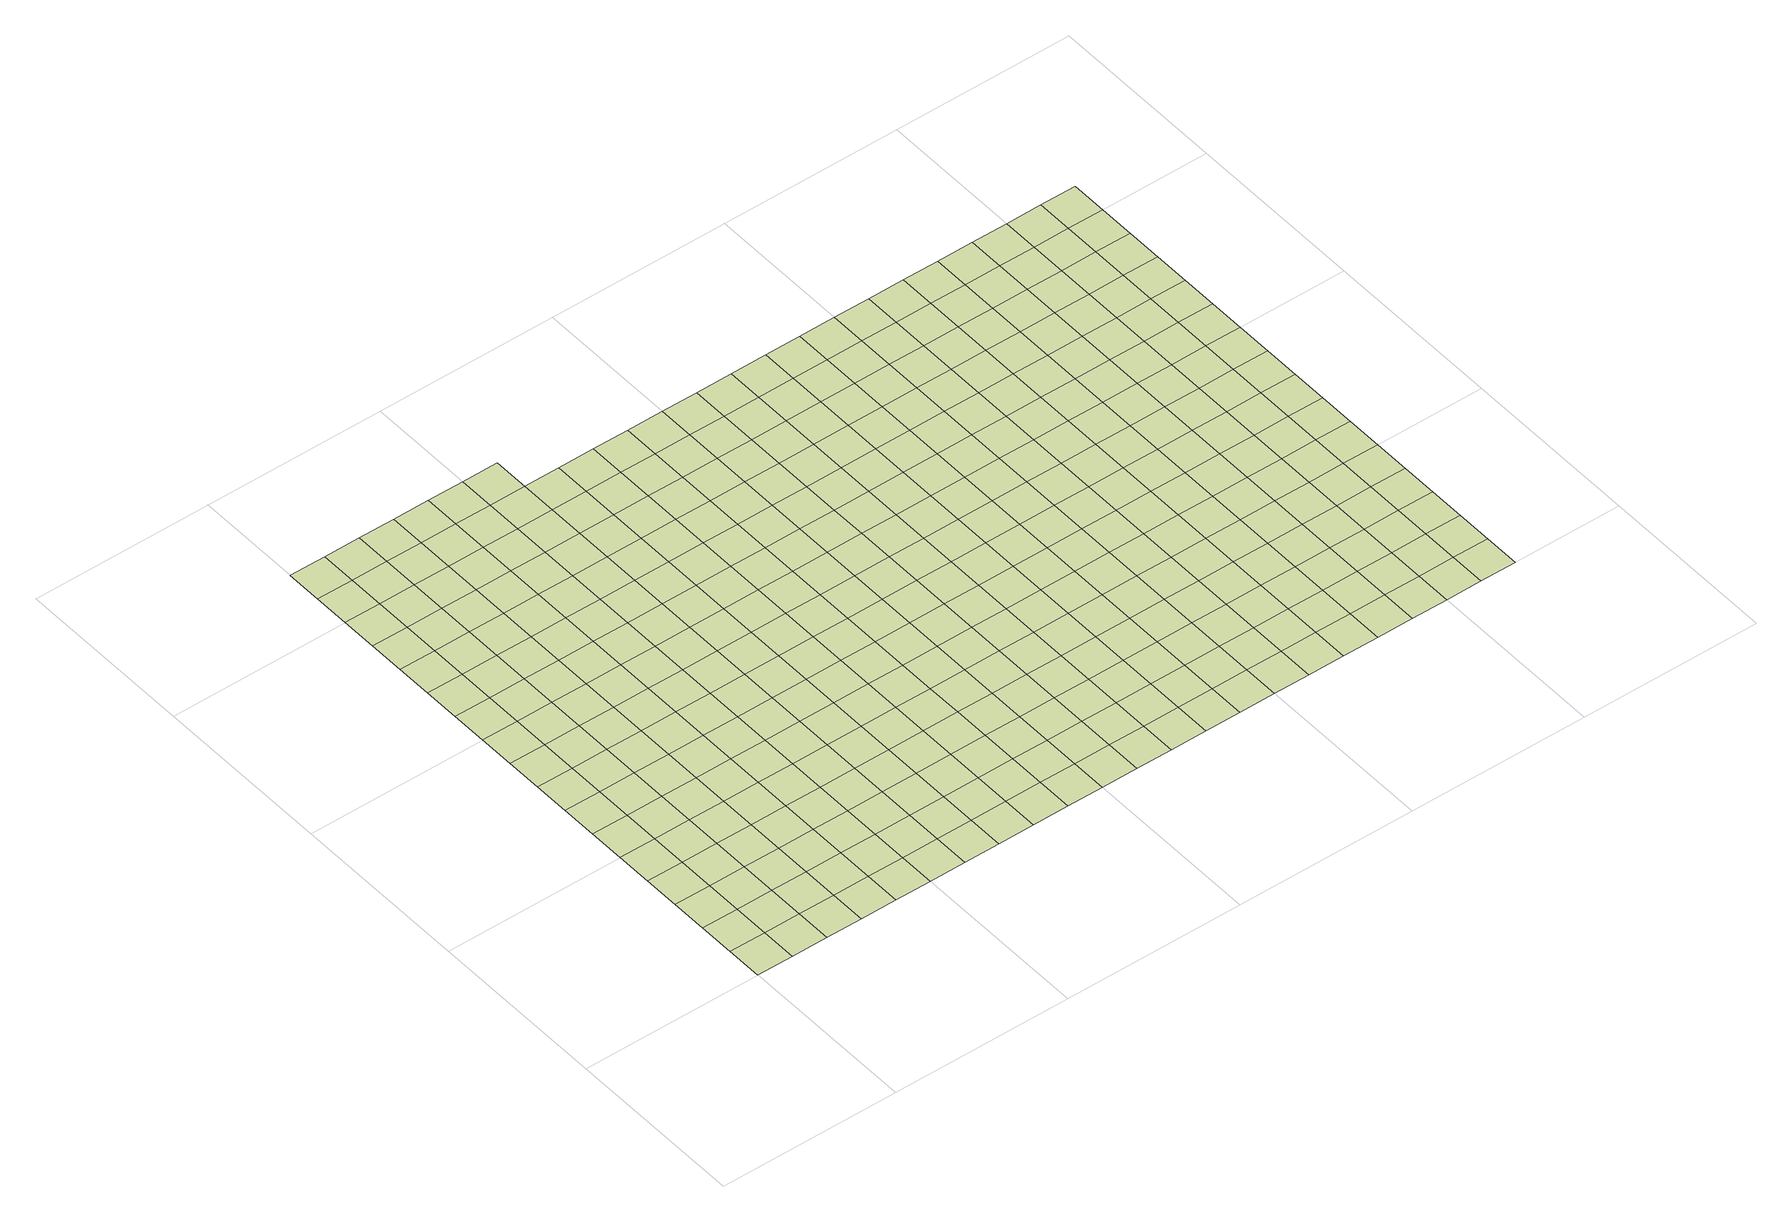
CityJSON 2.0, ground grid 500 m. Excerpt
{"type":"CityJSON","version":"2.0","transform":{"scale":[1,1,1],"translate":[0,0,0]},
"CityObjects":{
"landuse1":{"type":"LandUse","geometry":[{"type":"MultiSurface","lod":"2","boundaries":[[[0,1,2,3]]]}]},
"landuse2":{"type":"LandUse","geometry":[{"type":"MultiSurface","lod":"2","boundaries":[[[3,2,4,5]]]}]},
"landuse3":{"type":"LandUse","geometry":[{"type":"MultiSurface","lod":"2","boundaries":[[[5,4,6,7]]]}]},
"landuse4":{"type":"LandUse","geometry":[{"type":"MultiSurface","lod":"2","boundaries":[[[7,6,8,9]]]}]},
"landuse5":{"type":"LandUse","geometry":[{"type":"MultiSurface","lod":"2","boundaries":[[[1,10,11,2]]]}]},
"landuse6":{"type":"LandUse","geometry":[{"type":"MultiSurface","lod":"2","boundaries":[[[9,8,12,13]]]}]},
"landuse7":{"type":"LandUse","geometry":[{"type":"MultiSurface","lod":"2","boundaries":[[[2,11,14,4]]]}]},
"landuse8":{"type":"LandUse","geometry":[{"type":"MultiSurface","lod":"2","boundaries":[[[13,12,15,16]]]}]},
"landuse9":{"type":"LandUse","geometry":[{"type":"MultiSurface","lod":"2","boundaries":[[[4,14,17,6]]]}]},
"landuse10":{"type":"LandUse","geometry":[{"type":"MultiSurface","lod":"2","boundaries":[[[16,15,18,19]]]}]},
"landuse11":{"type":"LandUse","geometry":[{"type":"MultiSurface","lod":"2","boundaries":[[[6,17,20,8]]]}]},
"landuse12":{"type":"LandUse","geometry":[{"type":"MultiSurface","lod":"2","boundaries":[[[10,21,22,11]]]}]},
"landuse13":{"type":"LandUse","geometry":[{"type":"MultiSurface","lod":"2","boundaries":[[[19,18,23,24]]]}]},
"landuse14":{"type":"LandUse","geometry":[{"type":"MultiSurface","lod":"2","boundaries":[[[8,20,25,12]]]}]},
"landuse15":{"type":"LandUse","geometry":[{"type":"MultiSurface","lod":"2","boundaries":[[[11,22,26,14]]]}]},
"landuse16":{"type":"LandUse","geometry":[{"type":"MultiSurface","lod":"2","boundaries":[[[24,23,27,28]]]}]},
"landuse17":{"type":"LandUse","geometry":[{"type":"MultiSurface","lod":"2","boundaries":[[[12,25,29,15]]]}]},
"landuse18":{"type":"LandUse","geometry":[{"type":"MultiSurface","lod":"2","boundaries":[[[14,26,30,17]]]}]},
"landuse19":{"type":"LandUse","geometry":[{"type":"MultiSurface","lod":"2","boundaries":[[[28,27,31,32]]]}]},
"landuse20":{"type":"LandUse","geometry":[{"type":"MultiSurface","lod":"2","boundaries":[[[15,29,33,18]]]}]},
"landuse21":{"type":"LandUse","geometry":[{"type":"MultiSurface","lod":"2","boundaries":[[[17,30,34,20]]]}]},
"landuse22":{"type":"LandUse","geometry":[{"type":"MultiSurface","lod":"2","boundaries":[[[21,35,36,22]]]}]},
"landuse23":{"type":"LandUse","geometry":[{"type":"MultiSurface","lod":"2","boundaries":[[[32,31,37,38]]]}]},
"landuse24":{"type":"LandUse","geometry":[{"type":"MultiSurface","lod":"2","boundaries":[[[18,33,39,23]]]}]},
"landuse25":{"type":"LandUse","geometry":[{"type":"MultiSurface","lod":"2","boundaries":[[[20,34,40,25]]]}]},
"landuse26":{"type":"LandUse","geometry":[{"type":"MultiSurface","lod":"2","boundaries":[[[22,36,41,26]]]}]},
"landuse27":{"type":"LandUse","geometry":[{"type":"MultiSurface","lod":"2","boundaries":[[[38,37,42,43]]]}]},
"landuse28":{"type":"LandUse","geometry":[{"type":"MultiSurface","lod":"2","boundaries":[[[23,39,44,27]]]}]},
"landuse29":{"type":"LandUse","geometry":[{"type":"MultiSurface","lod":"2","boundaries":[[[25,40,45,29]]]}]},
"landuse30":{"type":"LandUse","geometry":[{"type":"MultiSurface","lod":"2","boundaries":[[[26,41,46,30]]]}]},
"landuse31":{"type":"LandUse","geometry":[{"type":"MultiSurface","lod":"2","boundaries":[[[43,42,47,48]]]}]},
"landuse32":{"type":"LandUse","geometry":[{"type":"MultiSurface","lod":"2","boundaries":[[[27,44,49,31]]]}]},
"landuse33":{"type":"LandUse","geometry":[{"type":"MultiSurface","lod":"2","boundaries":[[[29,45,50,33]]]}]},
"landuse34":{"type":"LandUse","geometry":[{"type":"MultiSurface","lod":"2","boundaries":[[[30,46,51,34]]]}]},
"landuse35":{"type":"LandUse","geometry":[{"type":"MultiSurface","lod":"2","boundaries":[[[48,47,52,53]]]}]},
"landuse36":{"type":"LandUse","geometry":[{"type":"MultiSurface","lod":"2","boundaries":[[[35,54,55,36]]]}]},
"landuse37":{"type":"LandUse","geometry":[{"type":"MultiSurface","lod":"2","boundaries":[[[31,49,56,37]]]}]},
"landuse38":{"type":"LandUse","geometry":[{"type":"MultiSurface","lod":"2","boundaries":[[[33,50,57,39]]]}]},
"landuse39":{"type":"LandUse","geometry":[{"type":"MultiSurface","lod":"2","boundaries":[[[34,51,58,40]]]}]},
"landuse40":{"type":"LandUse","geometry":[{"type":"MultiSurface","lod":"2","boundaries":[[[53,52,59,60]]]}]},
"landuse41":{"type":"LandUse","geometry":[{"type":"MultiSurface","lod":"2","boundaries":[[[36,55,61,41]]]}]},
"landuse42":{"type":"LandUse","geometry":[{"type":"MultiSurface","lod":"2","boundaries":[[[37,56,62,42]]]}]},
"landuse43":{"type":"LandUse","geometry":[{"type":"MultiSurface","lod":"2","boundaries":[[[39,57,63,44]]]}]},
"landuse44":{"type":"LandUse","geometry":[{"type":"MultiSurface","lod":"2","boundaries":[[[40,58,64,45]]]}]},
"landuse45":{"type":"LandUse","geometry":[{"type":"MultiSurface","lod":"2","boundaries":[[[60,59,65,66]]]}]},
"landuse46":{"type":"LandUse","geometry":[{"type":"MultiSurface","lod":"2","boundaries":[[[41,61,67,46]]]}]},
"landuse47":{"type":"LandUse","geometry":[{"type":"MultiSurface","lod":"2","boundaries":[[[42,62,68,47]]]}]},
"landuse48":{"type":"LandUse","geometry":[{"type":"MultiSurface","lod":"2","boundaries":[[[44,63,69,49]]]}]},
"landuse49":{"type":"LandUse","geometry":[{"type":"MultiSurface","lod":"2","boundaries":[[[45,64,70,50]]]}]},
"landuse50":{"type":"LandUse","geometry":[{"type":"MultiSurface","lod":"2","boundaries":[[[66,65,71,72]]]}]},
"landuse51":{"type":"LandUse","geometry":[{"type":"MultiSurface","lod":"2","boundaries":[[[46,67,73,51]]]}]},
"landuse52":{"type":"LandUse","geometry":[{"type":"MultiSurface","lod":"2","boundaries":[[[47,68,74,52]]]}]},
"landuse53":{"type":"LandUse","geometry":[{"type":"MultiSurface","lod":"2","boundaries":[[[54,75,76,55]]]}]},
"landuse54":{"type":"LandUse","geometry":[{"type":"MultiSurface","lod":"2","boundaries":[[[49,69,77,56]]]}]},
"landuse55":{"type":"LandUse","geometry":[{"type":"MultiSurface","lod":"2","boundaries":[[[50,70,78,57]]]}]},
"landuse56":{"type":"LandUse","geometry":[{"type":"MultiSurface","lod":"2","boundaries":[[[51,73,79,58]]]}]},
"landuse57":{"type":"LandUse","geometry":[{"type":"MultiSurface","lod":"2","boundaries":[[[52,74,80,59]]]}]},
"landuse58":{"type":"LandUse","geometry":[{"type":"MultiSurface","lod":"2","boundaries":[[[55,76,81,61]]]}]},
"landuse59":{"type":"LandUse","geometry":[{"type":"MultiSurface","lod":"2","boundaries":[[[56,77,82,62]]]}]},
"landuse60":{"type":"LandUse","geometry":[{"type":"MultiSurface","lod":"2","boundaries":[[[57,78,83,63]]]}]},
"landuse61":{"type":"LandUse","geometry":[{"type":"MultiSurface","lod":"2","boundaries":[[[58,79,84,64]]]}]},
"landuse62":{"type":"LandUse","geometry":[{"type":"MultiSurface","lod":"2","boundaries":[[[59,80,85,65]]]}]},
"landuse63":{"type":"LandUse","geometry":[{"type":"MultiSurface","lod":"2","boundaries":[[[61,81,86,67]]]}]},
"landuse64":{"type":"LandUse","geometry":[{"type":"MultiSurface","lod":"2","boundaries":[[[62,82,87,68]]]}]},
"landuse65":{"type":"LandUse","geometry":[{"type":"MultiSurface","lod":"2","boundaries":[[[63,83,88,69]]]}]},
"landuse66":{"type":"LandUse","geometry":[{"type":"MultiSurface","lod":"2","boundaries":[[[64,84,89,70]]]}]},
"landuse67":{"type":"LandUse","geometry":[{"type":"MultiSurface","lod":"2","boundaries":[[[65,85,90,71]]]}]},
"landuse68":{"type":"LandUse","geometry":[{"type":"MultiSurface","lod":"2","boundaries":[[[67,86,91,73]]]}]},
"landuse69":{"type":"LandUse","geometry":[{"type":"MultiSurface","lod":"2","boundaries":[[[68,87,92,74]]]}]},
"landuse70":{"type":"LandUse","geometry":[{"type":"MultiSurface","lod":"2","boundaries":[[[75,93,94,76]]]}]},
"landuse71":{"type":"LandUse","geometry":[{"type":"MultiSurface","lod":"2","boundaries":[[[69,88,95,77]]]}]},
"landuse72":{"type":"LandUse","geometry":[{"type":"MultiSurface","lod":"2","boundaries":[[[70,89,96,78]]]}]},
"landuse73":{"type":"LandUse","geometry":[{"type":"MultiSurface","lod":"2","boundaries":[[[73,91,97,79]]]}]},
"landuse74":{"type":"LandUse","geometry":[{"type":"MultiSurface","lod":"2","boundaries":[[[74,92,98,80]]]}]},
"landuse75":{"type":"LandUse","geometry":[{"type":"MultiSurface","lod":"2","boundaries":[[[76,94,99,81]]]}]},
"landuse76":{"type":"LandUse","geometry":[{"type":"MultiSurface","lod":"2","boundaries":[[[77,95,100,82]]]}]},
"landuse77":{"type":"LandUse","geometry":[{"type":"MultiSurface","lod":"2","boundaries":[[[78,96,101,83]]]}]},
"landuse78":{"type":"LandUse","geometry":[{"type":"MultiSurface","lod":"2","boundaries":[[[79,97,102,84]]]}]},
"landuse79":{"type":"LandUse","geometry":[{"type":"MultiSurface","lod":"2","boundaries":[[[80,98,103,85]]]}]},
"landuse80":{"type":"LandUse","geometry":[{"type":"MultiSurface","lod":"2","boundaries":[[[81,99,104,86]]]}]},
"landuse81":{"type":"LandUse","geometry":[{"type":"MultiSurface","lod":"2","boundaries":[[[82,100,105,87]]]}]},
"landuse82":{"type":"LandUse","geometry":[{"type":"MultiSurface","lod":"2","boundaries":[[[83,101,106,88]]]}]},
"landuse83":{"type":"LandUse","geometry":[{"type":"MultiSurface","lod":"2","boundaries":[[[84,102,107,89]]]}]},
"landuse84":{"type":"LandUse","geometry":[{"type":"MultiSurface","lod":"2","boundaries":[[[85,103,108,90]]]}]},
"landuse85":{"type":"LandUse","geometry":[{"type":"MultiSurface","lod":"2","boundaries":[[[86,104,109,91]]]}]},
"landuse86":{"type":"LandUse","geometry":[{"type":"MultiSurface","lod":"2","boundaries":[[[87,105,110,92]]]}]},
"landuse87":{"type":"LandUse","geometry":[{"type":"MultiSurface","lod":"2","boundaries":[[[93,111,112,94]]]}]},
"landuse88":{"type":"LandUse","geometry":[{"type":"MultiSurface","lod":"2","boundaries":[[[88,106,113,95]]]}]},
"landuse89":{"type":"LandUse","geometry":[{"type":"MultiSurface","lod":"2","boundaries":[[[89,107,114,96]]]}]},
"landuse90":{"type":"LandUse","geometry":[{"type":"MultiSurface","lod":"2","boundaries":[[[91,109,115,97]]]}]},
"landuse91":{"type":"LandUse","geometry":[{"type":"MultiSurface","lod":"2","boundaries":[[[92,110,116,98]]]}]},
"landuse92":{"type":"LandUse","geometry":[{"type":"MultiSurface","lod":"2","boundaries":[[[94,112,117,99]]]}]},
"landuse93":{"type":"LandUse","geometry":[{"type":"MultiSurface","lod":"2","boundaries":[[[95,113,118,100]]]}]},
"landuse94":{"type":"LandUse","geometry":[{"type":"MultiSurface","lod":"2","boundaries":[[[96,114,119,101]]]}]},
"landuse95":{"type":"LandUse","geometry":[{"type":"MultiSurface","lod":"2","boundaries":[[[97,115,120,102]]]}]},
"landuse96":{"type":"LandUse","geometry":[{"type":"MultiSurface","lod":"2","boundaries":[[[98,116,121,103]]]}]},
"landuse97":{"type":"LandUse","geometry":[{"type":"MultiSurface","lod":"2","boundaries":[[[99,117,122,104]]]}]},
"landuse98":{"type":"LandUse","geometry":[{"type":"MultiSurface","lod":"2","boundaries":[[[100,118,123,105]]]}]},
"landuse99":{"type":"LandUse","geometry":[{"type":"MultiSurface","lod":"2","boundaries":[[[101,119,124,106]]]}]},
"landuse100":{"type":"LandUse","geometry":[{"type":"MultiSurface","lod":"2","boundaries":[[[102,120,125,107]]]}]},
"landuse101":{"type":"LandUse","geometry":[{"type":"MultiSurface","lod":"2","boundaries":[[[103,121,126,108]]]}]},
"landuse102":{"type":"LandUse","geometry":[{"type":"MultiSurface","lod":"2","boundaries":[[[104,122,127,109]]]}]},
"landuse103":{"type":"LandUse","geometry":[{"type":"MultiSurface","lod":"2","boundaries":[[[105,123,128,110]]]}]},
"landuse104":{"type":"LandUse","geometry":[{"type":"MultiSurface","lod":"2","boundaries":[[[111,129,130,112]]]}]},
"landuse105":{"type":"LandUse","geometry":[{"type":"MultiSurface","lod":"2","boundaries":[[[106,124,131,113]]]}]},
"landuse106":{"type":"LandUse","geometry":[{"type":"MultiSurface","lod":"2","boundaries":[[[107,125,132,114]]]}]},
"landuse107":{"type":"LandUse","geometry":[{"type":"MultiSurface","lod":"2","boundaries":[[[109,127,133,115]]]}]},
"landuse108":{"type":"LandUse","geometry":[{"type":"MultiSurface","lod":"2","boundaries":[[[110,128,134,116]]]}]},
"landuse109":{"type":"LandUse","geometry":[{"type":"MultiSurface","lod":"2","boundaries":[[[112,130,135,117]]]}]},
"landuse110":{"type":"LandUse","geometry":[{"type":"MultiSurface","lod":"2","boundaries":[[[113,131,136,118]]]}]},
"landuse111":{"type":"LandUse","geometry":[{"type":"MultiSurface","lod":"2","boundaries":[[[114,132,137,119]]]}]},
"landuse112":{"type":"LandUse","geometry":[{"type":"MultiSurface","lod":"2","boundaries":[[[115,133,138,120]]]}]},
"landuse113":{"type":"LandUse","geometry":[{"type":"MultiSurface","lod":"2","boundaries":[[[116,134,139,121]]]}]},
"landuse114":{"type":"LandUse","geometry":[{"type":"MultiSurface","lod":"2","boundaries":[[[117,135,140,122]]]}]},
"landuse115":{"type":"LandUse","geometry":[{"type":"MultiSurface","lod":"2","boundaries":[[[118,136,141,123]]]}]},
"landuse116":{"type":"LandUse","geometry":[{"type":"MultiSurface","lod":"2","boundaries":[[[119,137,142,124]]]}]},
"landuse117":{"type":"LandUse","geometry":[{"type":"MultiSurface","lod":"2","boundaries":[[[120,138,143,125]]]}]},
"landuse118":{"type":"LandUse","geometry":[{"type":"MultiSurface","lod":"2","boundaries":[[[121,139,144,126]]]}]},
"landuse119":{"type":"LandUse","geometry":[{"type":"MultiSurface","lod":"2","boundaries":[[[122,140,145,127]]]}]},
"landuse120":{"type":"LandUse","geometry":[{"type":"MultiSurface","lod":"2","boundaries":[[[123,141,146,128]]]}]},
"landuse121":{"type":"LandUse","geometry":[{"type":"MultiSurface","lod":"2","boundaries":[[[129,147,148,130]]]}]},
"landuse122":{"type":"LandUse","geometry":[{"type":"MultiSurface","lod":"2","boundaries":[[[124,142,149,131]]]}]},
"landuse123":{"type":"LandUse","geometry":[{"type":"MultiSurface","lod":"2","boundaries":[[[125,143,150,132]]]}]},
"landuse124":{"type":"LandUse","geometry":[{"type":"MultiSurface","lod":"2","boundaries":[[[127,145,151,133]]]}]},
"landuse125":{"type":"LandUse","geometry":[{"type":"MultiSurface","lod":"2","boundaries":[[[128,146,152,134]]]}]},
"landuse126":{"type":"LandUse","geometry":[{"type":"MultiSurface","lod":"2","boundaries":[[[130,148,153,135]]]}]},
"landuse127":{"type":"LandUse","geometry":[{"type":"MultiSurface","lod":"2","boundaries":[[[131,149,154,136]]]}]},
"landuse128":{"type":"LandUse","geometry":[{"type":"MultiSurface","lod":"2","boundaries":[[[132,150,155,137]]]}]},
"landuse129":{"type":"LandUse","geometry":[{"type":"MultiSurface","lod":"2","boundaries":[[[133,151,156,138]]]}]},
"landuse130":{"type":"LandUse","geometry":[{"type":"MultiSurface","lod":"2","boundaries":[[[134,152,157,139]]]}]},
"landuse131":{"type":"LandUse","geometry":[{"type":"MultiSurface","lod":"2","boundaries":[[[135,153,158,140]]]}]},
"landuse132":{"type":"LandUse","geometry":[{"type":"MultiSurface","lod":"2","boundaries":[[[136,154,159,141]]]}]},
"landuse133":{"type":"LandUse","geometry":[{"type":"MultiSurface","lod":"2","boundaries":[[[137,155,160,142]]]}]},
"landuse134":{"type":"LandUse","geometry":[{"type":"MultiSurface","lod":"2","boundaries":[[[138,156,161,143]]]}]},
"landuse135":{"type":"LandUse","geometry":[{"type":"MultiSurface","lod":"2","boundaries":[[[139,157,162,144]]]}]},
"landuse136":{"type":"LandUse","geometry":[{"type":"MultiSurface","lod":"2","boundaries":[[[140,158,163,145]]]}]},
"landuse137":{"type":"LandUse","geometry":[{"type":"MultiSurface","lod":"2","boundaries":[[[141,159,164,146]]]}]},
"landuse138":{"type":"LandUse","geometry":[{"type":"MultiSurface","lod":"2","boundaries":[[[147,165,166,148]]]}]},
"landuse139":{"type":"LandUse","geometry":[{"type":"MultiSurface","lod":"2","boundaries":[[[142,160,167,149]]]}]},
"landuse140":{"type":"LandUse","geometry":[{"type":"MultiSurface","lod":"2","boundaries":[[[143,161,168,150]]]}]},
"landuse141":{"type":"LandUse","geometry":[{"type":"MultiSurface","lod":"2","boundaries":[[[145,163,169,151]]]}]},
"landuse142":{"type":"LandUse","geometry":[{"type":"MultiSurface","lod":"2","boundaries":[[[146,164,170,152]]]}]},
"landuse143":{"type":"LandUse","geometry":[{"type":"MultiSurface","lod":"2","boundaries":[[[148,166,171,153]]]}]},
"landuse144":{"type":"LandUse","geometry":[{"type":"MultiSurface","lod":"2","boundaries":[[[149,167,172,154]]]}]},
"landuse145":{"type":"LandUse","geometry":[{"type":"MultiSurface","lod":"2","boundaries":[[[150,168,173,155]]]}]},
"landuse146":{"type":"LandUse","geometry":[{"type":"MultiSurface","lod":"2","boundaries":[[[151,169,174,156]]]}]},
"landuse147":{"type":"LandUse","geometry":[{"type":"MultiSurface","lod":"2","boundaries":[[[152,170,175,157]]]}]},
"landuse148":{"type":"LandUse","geometry":[{"type":"MultiSurface","lod":"2","boundaries":[[[153,171,176,158]]]}]},
"landuse149":{"type":"LandUse","geometry":[{"type":"MultiSurface","lod":"2","boundaries":[[[154,172,177,159]]]}]},
"landuse150":{"type":"LandUse","geometry":[{"type":"MultiSurface","lod":"2","boundaries":[[[155,173,178,160]]]}]},
"landuse151":{"type":"LandUse","geometry":[{"type":"MultiSurface","lod":"2","boundaries":[[[156,174,179,161]]]}]},
"landuse152":{"type":"LandUse","geometry":[{"type":"MultiSurface","lod":"2","boundaries":[[[158,176,180,163]]]}]},
"landuse153":{"type":"LandUse","geometry":[{"type":"MultiSurface","lod":"2","boundaries":[[[159,177,181,164]]]}]},
"landuse154":{"type":"LandUse","geometry":[{"type":"MultiSurface","lod":"2","boundaries":[[[165,182,183,166]]]}]},
"landuse155":{"type":"LandUse","geometry":[{"type":"MultiSurface","lod":"2","boundaries":[[[160,178,184,167]]]}]},
"landuse156":{"type":"LandUse","geometry":[{"type":"MultiSurface","lod":"2","boundaries":[[[161,179,185,168]]]}]},
"landuse157":{"type":"LandUse","geometry":[{"type":"MultiSurface","lod":"2","boundaries":[[[163,180,186,169]]]}]},
"landuse158":{"type":"LandUse","geometry":[{"type":"MultiSurface","lod":"2","boundaries":[[[164,181,187,170]]]}]},
"landuse159":{"type":"LandUse","geometry":[{"type":"MultiSurface","lod":"2","boundaries":[[[166,183,188,171]]]}]},
"landuse160":{"type":"LandUse","geometry":[{"type":"MultiSurface","lod":"2","boundaries":[[[167,184,189,172]]]}]},
"landuse161":{"type":"LandUse","geometry":[{"type":"MultiSurface","lod":"2","boundaries":[[[168,185,190,173]]]}]},
"landuse162":{"type":"LandUse","geometry":[{"type":"MultiSurface","lod":"2","boundaries":[[[169,186,191,174]]]}]},
"landuse163":{"type":"LandUse","geometry":[{"type":"MultiSurface","lod":"2","boundaries":[[[170,187,192,175]]]}]},
"landuse164":{"type":"LandUse","geometry":[{"type":"MultiSurface","lod":"2","boundaries":[[[171,188,193,176]]]}]},
"landuse165":{"type":"LandUse","geometry":[{"type":"MultiSurface","lod":"2","boundaries":[[[172,189,194,177]]]}]},
"landuse166":{"type":"LandUse","geometry":[{"type":"MultiSurface","lod":"2","boundaries":[[[173,190,195,178]]]}]},
"landuse167":{"type":"LandUse","geometry":[{"type":"MultiSurface","lod":"2","boundaries":[[[174,191,196,179]]]}]},
"landuse168":{"type":"LandUse","geometry":[{"type":"MultiSurface","lod":"2","boundaries":[[[176,193,197,180]]]}]},
"landuse169":{"type":"LandUse","geometry":[{"type":"MultiSurface","lod":"2","boundaries":[[[177,194,198,181]]]}]},
"landuse170":{"type":"LandUse","geometry":[{"type":"MultiSurface","lod":"2","boundaries":[[[182,199,200,183]]]}]},
"landuse171":{"type":"LandUse","geometry":[{"type":"MultiSurface","lod":"2","boundaries":[[[178,195,201,184]]]}]},
"landuse172":{"type":"LandUse","geometry":[{"type":"MultiSurface","lod":"2","boundaries":[[[179,196,202,185]]]}]},
"landuse173":{"type":"LandUse","geometry":[{"type":"MultiSurface","lod":"2","boundaries":[[[180,197,203,186]]]}]},
"landuse174":{"type":"LandUse","geometry":[{"type":"MultiSurface","lod":"2","boundaries":[[[181,198,204,187]]]}]},
"landuse175":{"type":"LandUse","geometry":[{"type":"MultiSurface","lod":"2","boundaries":[[[183,200,205,188]]]}]},
"landuse176":{"type":"LandUse","geometry":[{"type":"MultiSurface","lod":"2","boundaries":[[[184,201,206,189]]]}]},
"landuse177":{"type":"LandUse","geometry":[{"type":"MultiSurface","lod":"2","boundaries":[[[185,202,207,190]]]}]},
"landuse178":{"type":"LandUse","geometry":[{"type":"MultiSurface","lod":"2","boundaries":[[[186,203,208,191]]]}]},
"landuse179":{"type":"LandUse","geometry":[{"type":"MultiSurface","lod":"2","boundaries":[[[187,204,209,192]]]}]},
"landuse180":{"type":"LandUse","geometry":[{"type":"MultiSurface","lod":"2","boundaries":[[[188,205,210,193]]]}]},
"landuse181":{"type":"LandUse","geometry":[{"type":"MultiSurface","lod":"2","boundaries":[[[189,206,211,194]]]}]},
"landuse182":{"type":"LandUse","geometry":[{"type":"MultiSurface","lod":"2","boundaries":[[[190,207,212,195]]]}]},
"landuse183":{"type":"LandUse","geometry":[{"type":"MultiSurface","lod":"2","boundaries":[[[191,208,213,196]]]}]},
"landuse184":{"type":"LandUse","geometry":[{"type":"MultiSurface","lod":"2","boundaries":[[[193,210,214,197]]]}]},
"landuse185":{"type":"LandUse","geometry":[{"type":"MultiSurface","lod":"2","boundaries":[[[194,211,215,198]]]}]},
"landuse186":{"type":"LandUse","geometry":[{"type":"MultiSurface","lod":"2","boundaries":[[[199,216,217,200]]]}]},
"landuse187":{"type":"LandUse","geometry":[{"type":"MultiSurface","lod":"2","boundaries":[[[195,212,218,201]]]}]},
"landuse188":{"type":"LandUse","geometry":[{"type":"MultiSurface","lod":"2","boundaries":[[[196,213,219,202]]]}]},
"landuse189":{"type":"LandUse","geometry":[{"type":"MultiSurface","lod":"2","boundaries":[[[197,214,220,203]]]}]},
"landuse190":{"type":"LandUse","geometry":[{"type":"MultiSurface","lod":"2","boundaries":[[[198,215,221,204]]]}]},
"landuse191":{"type":"LandUse","geometry":[{"type":"MultiSurface","lod":"2","boundaries":[[[200,217,222,205]]]}]},
"landuse192":{"type":"LandUse","geometry":[{"type":"MultiSurface","lod":"2","boundaries":[[[201,218,223,206]]]}]},
"landuse193":{"type":"LandUse","geometry":[{"type":"MultiSurface","lod":"2","boundaries":[[[202,219,224,207]]]}]},
"landuse194":{"type":"LandUse","geometry":[{"type":"MultiSurface","lod":"2","boundaries":[[[203,220,225,208]]]}]},
"landuse195":{"type":"LandUse","geometry":[{"type":"MultiSurface","lod":"2","boundaries":[[[204,221,226,209]]]}]},
"landuse196":{"type":"LandUse","geometry":[{"type":"MultiSurface","lod":"2","boundaries":[[[205,222,227,210]]]}]},
"landuse197":{"type":"LandUse","geometry":[{"type":"MultiSurface","lod":"2","boundaries":[[[206,223,228,211]]]}]},
"landuse198":{"type":"LandUse","geometry":[{"type":"MultiSurface","lod":"2","boundaries":[[[207,224,229,212]]]}]},
"landuse199":{"type":"LandUse","geometry":[{"type":"MultiSurface","lod":"2","boundaries":[[[208,225,230,213]]]}]},
"landuse200":{"type":"LandUse","geometry":[{"type":"MultiSurface","lod":"2","boundaries":[[[210,227,231,214]]]}]},
"landuse201":{"type":"LandUse","geometry":[{"type":"MultiSurface","lod":"2","boundaries":[[[211,228,232,215]]]}]},
"landuse202":{"type":"LandUse","geometry":[{"type":"MultiSurface","lod":"2","boundaries":[[[216,233,234,217]]]}]},
"landuse203":{"type":"LandUse","geometry":[{"type":"MultiSurface","lod":"2","boundaries":[[[212,229,235,218]]]}]},
"landuse204":{"type":"LandUse","geometry":[{"type":"MultiSurface","lod":"2","boundaries":[[[213,230,236,219]]]}]},
"landuse205":{"type":"LandUse","geometry":[{"type":"MultiSurface","lod":"2","boundaries":[[[214,231,237,220]]]}]},
"landuse206":{"type":"LandUse","geometry":[{"type":"MultiSurface","lod":"2","boundaries":[[[215,232,238,221]]]}]},
"landuse207":{"type":"LandUse","geometry":[{"type":"MultiSurface","lod":"2","boundaries":[[[217,234,239,222]]]}]},
"landuse208":{"type":"LandUse","geometry":[{"type":"MultiSurface","lod":"2","boundaries":[[[218,235,240,223]]]}]},
"landuse209":{"type":"LandUse","geometry":[{"type":"MultiSurface","lod":"2","boundaries":[[[219,236,241,224]]]}]},
"landuse210":{"type":"LandUse","geometry":[{"type":"MultiSurface","lod":"2","boundaries":[[[220,237,242,225]]]}]},
"landuse211":{"type":"LandUse","geometry":[{"type":"MultiSurface","lod":"2","boundaries":[[[221,238,243,226]]]}]},
"landuse212":{"type":"LandUse","geometry":[{"type":"MultiSurface","lod":"2","boundaries":[[[222,239,244,227]]]}]},
"landuse213":{"type":"LandUse","geometry":[{"type":"MultiSurface","lod":"2","boundaries":[[[223,240,245,228]]]}]},
"landuse214":{"type":"LandUse","geometry":[{"type":"MultiSurface","lod":"2","boundaries":[[[224,241,246,229]]]}]},
"landuse215":{"type":"LandUse","geometry":[{"type":"MultiSurface","lod":"2","boundaries":[[[225,242,247,230]]]}]},
"landuse216":{"type":"LandUse","geometry":[{"type":"MultiSurface","lod":"2","boundaries":[[[227,244,248,231]]]}]},
"landuse217":{"type":"LandUse","geometry":[{"type":"MultiSurface","lod":"2","boundaries":[[[228,245,249,232]]]}]},
"landuse218":{"type":"LandUse","geometry":[{"type":"MultiSurface","lod":"2","boundaries":[[[233,250,251,234]]]}]},
"landuse219":{"type":"LandUse","geometry":[{"type":"MultiSurface","lod":"2","boundaries":[[[229,246,252,235]]]}]},
"landuse220":{"type":"LandUse","geometry":[{"type":"MultiSurface","lod":"2","boundaries":[[[230,247,253,236]]]}]},
"landuse221":{"type":"LandUse","geometry":[{"type":"MultiSurface","lod":"2","boundaries":[[[231,248,254,237]]]}]},
"landuse222":{"type":"LandUse","geometry":[{"type":"MultiSurface","lod":"2","boundaries":[[[232,249,255,238]]]}]},
"landuse223":{"type":"LandUse","geometry":[{"type":"MultiSurface","lod":"2","boundaries":[[[234,251,256,239]]]}]},
"landuse224":{"type":"LandUse","geometry":[{"type":"MultiSurface","lod":"2","boundaries":[[[235,252,257,240]]]}]},
"landuse225":{"type":"LandUse","geometry":[{"type":"MultiSurface","lod":"2","boundaries":[[[236,253,258,241]]]}]},
"landuse226":{"type":"LandUse","geometry":[{"type":"MultiSurface","lod":"2","boundaries":[[[237,254,259,242]]]}]},
"landuse227":{"type":"LandUse","geometry":[{"type":"MultiSurface","lod":"2","boundaries":[[[238,255,260,243]]]}]},
"landuse228":{"type":"LandUse","geometry":[{"type":"MultiSurface","lod":"2","boundaries":[[[239,256,261,244]]]}]},
"landuse229":{"type":"LandUse","geometry":[{"type":"MultiSurface","lod":"2","boundaries":[[[240,257,262,245]]]}]},
"landuse230":{"type":"LandUse","geometry":[{"type":"MultiSurface","lod":"2","boundaries":[[[241,258,263,246]]]}]},
"landuse231":{"type":"LandUse","geometry":[{"type":"MultiSurface","lod":"2","boundaries":[[[242,259,264,247]]]}]},
"landuse232":{"type":"LandUse","geometry":[{"type":"MultiSurface","lod":"2","boundaries":[[[244,261,265,248]]]}]},
"landuse233":{"type":"LandUse","geometry":[{"type":"MultiSurface","lod":"2","boundaries":[[[245,262,266,249]]]}]},
"landuse234":{"type":"LandUse","geometry":[{"type":"MultiSurface","lod":"2","boundaries":[[[250,267,268,251]]]}]},
"landuse235":{"type":"LandUse","geometry":[{"type":"MultiSurface","lod":"2","boundaries":[[[246,263,269,252]]]}]},
"landuse236":{"type":"LandUse","geometry":[{"type":"MultiSurface","lod":"2","boundaries":[[[247,264,270,253]]]}]},
"landuse237":{"type":"LandUse","geometry":[{"type":"MultiSurface","lod":"2","boundaries":[[[248,265,271,254]]]}]},
"landuse238":{"type":"LandUse","geometry":[{"type":"MultiSurface","lod":"2","boundaries":[[[249,266,272,255]]]}]},
"landuse239":{"type":"LandUse","geometry":[{"type":"MultiSurface","lod":"2","boundaries":[[[251,268,273,256]]]}]},
"landuse240":{"type":"LandUse","geometry":[{"type":"MultiSurface","lod":"2","boundaries":[[[252,269,274,257]]]}]},
"landuse241":{"type":"LandUse","geometry":[{"type":"MultiSurface","lod":"2","boundaries":[[[253,270,275,258]]]}]},
"landuse242":{"type":"LandUse","geometry":[{"type":"MultiSurface","lod":"2","boundaries":[[[254,271,276,259]]]}]},
"landuse243":{"type":"LandUse","geometry":[{"type":"MultiSurface","lod":"2","boundaries":[[[255,272,277,260]]]}]},
"landuse244":{"type":"LandUse","geometry":[{"type":"MultiSurface","lod":"2","boundaries":[[[256,273,278,261]]]}]},
"landuse245":{"type":"LandUse","geometry":[{"type":"MultiSurface","lod":"2","boundaries":[[[257,274,279,262]]]}]},
"landuse246":{"type":"LandUse","geometry":[{"type":"MultiSurface","lod":"2","boundaries":[[[258,275,280,263]]]}]},
"landuse247":{"type":"LandUse","geometry":[{"type":"MultiSurface","lod":"2","boundaries":[[[259,276,281,264]]]}]},
"landuse248":{"type":"LandUse","geometry":[{"type":"MultiSurface","lod":"2","boundaries":[[[261,278,282,265]]]}]},
"landuse249":{"type":"LandUse","geometry":[{"type":"MultiSurface","lod":"2","boundaries":[[[262,279,283,266]]]}]},
"landuse250":{"type":"LandUse","geometry":[{"type":"MultiSurface","lod":"2","boundaries":[[[267,284,285,268]]]}]},
"landuse251":{"type":"LandUse","geometry":[{"type":"MultiSurface","lod":"2","boundaries":[[[263,280,286,269]]]}]},
"landuse252":{"type":"LandUse","geometry":[{"type":"MultiSurface","lod":"2","boundaries":[[[264,281,287,270]]]}]},
"landuse253":{"type":"LandUse","geometry":[{"type":"MultiSurface","lod":"2","boundaries":[[[265,282,288,271]]]}]},
"landuse254":{"type":"LandUse","geometry":[{"type":"MultiSurface","lod":"2","boundaries":[[[266,283,289,272]]]}]},
"landuse255":{"type":"LandUse","geometry":[{"type":"MultiSurface","lod":"2","boundaries":[[[268,285,290,273]]]}]},
"landuse256":{"type":"LandUse","geometry":[{"type":"MultiSurface","lod":"2","boundaries":[[[269,286,291,274]]]}]},
"landuse257":{"type":"LandUse","geometry":[{"type":"MultiSurface","lod":"2","boundaries":[[[270,287,292,275]]]}]},
"landuse258":{"type":"LandUse","geometry":[{"type":"MultiSurface","lod":"2","boundaries":[[[271,288,293,276]]]}]},
"landuse259":{"type":"LandUse","geometry":[{"type":"MultiSurface","lod":"2","boundaries":[[[272,289,294,277]]]}]},
"landuse260":{"type":"LandUse","geometry":[{"type":"MultiSurface","lod":"2","boundaries":[[[273,290,295,278]]]}]},
"landuse261":{"type":"LandUse","geometry":[{"type":"MultiSurface","lod":"2","boundaries":[[[274,291,296,279]]]}]},
"landuse262":{"type":"LandUse","geometry":[{"type":"MultiSurface","lod":"2","boundaries":[[[275,292,297,280]]]}]},
"landuse263":{"type":"LandUse","geometry":[{"type":"MultiSurface","lod":"2","boundaries":[[[276,293,298,281]]]}]},
"landuse264":{"type":"LandUse","geometry":[{"type":"MultiSurface","lod":"2","boundaries":[[[278,295,299,282]]]}]},
"landuse265":{"type":"LandUse","geometry":[{"type":"MultiSurface","lod":"2","boundaries":[[[279,296,300,283]]]}]},
"landuse266":{"type":"LandUse","geometry":[{"type":"MultiSurface","lod":"2","boundaries":[[[284,301,302,285]]]}]},
"landuse267":{"type":"LandUse","geometry":[{"type":"MultiSurface","lod":"2","boundaries":[[[280,297,303,286]]]}]},
"landuse268":{"type":"LandUse","geometry":[{"type":"MultiSurface","lod":"2","boundaries":[[[281,298,304,287]]]}]},
"landuse269":{"type":"LandUse","geometry":[{"type":"MultiSurface","lod":"2","boundaries":[[[282,299,305,288]]]}]},
"landuse270":{"type":"LandUse","geometry":[{"type":"MultiSurface","lod":"2","boundaries":[[[283,300,306,289]]]}]},
"landuse271":{"type":"LandUse","geometry":[{"type":"MultiSurface","lod":"2","boundaries":[[[285,302,307,290]]]}]},
"landuse272":{"type":"LandUse","geometry":[{"type":"MultiSurface","lod":"2","boundaries":[[[286,303,308,291]]]}]},
"landuse273":{"type":"LandUse","geometry":[{"type":"MultiSurface","lod":"2","boundaries":[[[287,304,309,292]]]}]},
"landuse274":{"type":"LandUse","geometry":[{"type":"MultiSurface","lod":"2","boundaries":[[[288,305,310,293]]]}]},
"landuse275":{"type":"LandUse","geometry":[{"type":"MultiSurface","lod":"2","boundaries":[[[289,306,311,294]]]}]},
"landuse276":{"type":"LandUse","geometry":[{"type":"MultiSurface","lod":"2","boundaries":[[[290,307,312,295]]]}]},
"landuse277":{"type":"LandUse","geometry":[{"type":"MultiSurface","lod":"2","boundaries":[[[291,308,313,296]]]}]},
"landuse278":{"type":"LandUse","geometry":[{"type":"MultiSurface","lod":"2","boundaries":[[[292,309,314,297]]]}]},
"landuse279":{"type":"LandUse","geometry":[{"type":"MultiSurface","lod":"2","boundaries":[[[293,310,315,298]]]}]},
"landuse280":{"type":"LandUse","geometry":[{"type":"MultiSurface","lod":"2","boundaries":[[[295,312,316,299]]]}]},
"landuse281":{"type":"LandUse","geometry":[{"type":"MultiSurface","lod":"2","boundaries":[[[296,313,317,300]]]}]},
"landuse282":{"type":"LandUse","geometry":[{"type":"MultiSurface","lod":"2","boundaries":[[[301,318,319,302]]]}]},
"landuse283":{"type":"LandUse","geometry":[{"type":"MultiSurface","lod":"2","boundaries":[[[297,314,320,303]]]}]},
"landuse284":{"type":"LandUse","geometry":[{"type":"MultiSurface","lod":"2","boundaries":[[[298,315,321,304]]]}]},
"landuse285":{"type":"LandUse","geometry":[{"type":"MultiSurface","lod":"2","boundaries":[[[299,316,322,305]]]}]},
"landuse286":{"type":"LandUse","geometry":[{"type":"MultiSurface","lod":"2","boundaries":[[[300,317,323,306]]]}]},
"landuse287":{"type":"LandUse","geometry":[{"type":"MultiSurface","lod":"2","boundaries":[[[302,319,324,307]]]}]},
"landuse288":{"type":"LandUse","geometry":[{"type":"MultiSurface","lod":"2","boundaries":[[[303,320,325,308]]]}]},
"landuse289":{"type":"LandUse","geometry":[{"type":"MultiSurface","lod":"2","boundaries":[[[304,321,326,309]]]}]},
"landuse290":{"type":"LandUse","geometry":[{"type":"MultiSurface","lod":"2","boundaries":[[[305,322,327,310]]]}]},
"landuse291":{"type":"LandUse","geometry":[{"type":"MultiSurface","lod":"2","boundaries":[[[306,323,328,311]]]}]},
"landuse292":{"type":"LandUse","geometry":[{"type":"MultiSurface","lod":"2","boundaries":[[[307,324,329,312]]]}]},
"landuse293":{"type":"LandUse","geometry":[{"type":"MultiSurface","lod":"2","boundaries":[[[308,325,330,313]]]}]},
"landuse294":{"type":"LandUse","geometry":[{"type":"MultiSurface","lod":"2","boundaries":[[[309,326,331,314]]]}]},
"landuse295":{"type":"LandUse","geometry":[{"type":"MultiSurface","lod":"2","boundaries":[[[310,327,332,315]]]}]},
"landuse296":{"type":"LandUse","geometry":[{"type":"MultiSurface","lod":"2","boundaries":[[[312,329,333,316]]]}]},
"landuse297":{"type":"LandUse","geometry":[{"type":"MultiSurface","lod":"2","boundaries":[[[313,330,334,317]]]}]},
"landuse298":{"type":"LandUse","geometry":[{"type":"MultiSurface","lod":"2","boundaries":[[[318,335,336,319]]]}]},
"landuse299":{"type":"LandUse","geometry":[{"type":"MultiSurface","lod":"2","boundaries":[[[314,331,337,320]]]}]},
"landuse300":{"type":"LandUse","geometry":[{"type":"MultiSurface","lod":"2","boundaries":[[[315,332,338,321]]]}]},
"landuse301":{"type":"LandUse","geometry":[{"type":"MultiSurface","lod":"2","boundaries":[[[316,333,339,322]]]}]},
"landuse302":{"type":"LandUse","geometry":[{"type":"MultiSurface","lod":"2","boundaries":[[[317,334,340,323]]]}]},
"landuse303":{"type":"LandUse","geometry":[{"type":"MultiSurface","lod":"2","boundaries":[[[319,336,341,324]]]}]},
"landuse304":{"type":"LandUse","geometry":[{"type":"MultiSurface","lod":"2","boundaries":[[[320,337,342,325]]]}]},
"landuse305":{"type":"LandUse","geometry":[{"type":"MultiSurface","lod":"2","boundaries":[[[321,338,343,326]]]}]},
"landuse306":{"type":"LandUse","geometry":[{"type":"MultiSurface","lod":"2","boundaries":[[[322,339,344,327]]]}]},
"landuse307":{"type":"LandUse","geometry":[{"type":"MultiSurface","lod":"2","boundaries":[[[323,340,345,328]]]}]},
"landuse308":{"type":"LandUse","geometry":[{"type":"MultiSurface","lod":"2","boundaries":[[[324,341,346,329]]]}]},
"landuse309":{"type":"LandUse","geometry":[{"type":"MultiSurface","lod":"2","boundaries":[[[325,342,347,330]]]}]},
"landuse310":{"type":"LandUse","geometry":[{"type":"MultiSurface","lod":"2","boundaries":[[[326,343,348,331]]]}]},
"landuse311":{"type":"LandUse","geometry":[{"type":"MultiSurface","lod":"2","boundaries":[[[327,344,349,332]]]}]},
"landuse312":{"type":"LandUse","geometry":[{"type":"MultiSurface","lod":"2","boundaries":[[[329,346,350,333]]]}]},
"landuse313":{"type":"LandUse","geometry":[{"type":"MultiSurface","lod":"2","boundaries":[[[330,347,351,334]]]}]},
"landuse314":{"type":"LandUse","geometry":[{"type":"MultiSurface","lod":"2","boundaries":[[[335,352,353,336]]]}]},
"landuse315":{"type":"LandUse","geometry":[{"type":"MultiSurface","lod":"2","boundaries":[[[331,348,354,337]]]}]},
"landuse316":{"type":"LandUse","geometry":[{"type":"MultiSurface","lod":"2","boundaries":[[[332,349,355,338]]]}]},
"landuse317":{"type":"LandUse","geometry":[{"type":"MultiSurface","lod":"2","boundaries":[[[333,350,356,339]]]}]},
"landuse318":{"type":"LandUse","geometry":[{"type":"MultiSurface","lod":"2","boundaries":[[[334,351,357,340]]]}]},
"landuse319":{"type":"LandUse","geometry":[{"type":"MultiSurface","lod":"2","boundaries":[[[336,353,358,341]]]}]},
"landuse320":{"type":"LandUse","geometry":[{"type":"MultiSurface","lod":"2","boundaries":[[[337,354,359,342]]]}]},
"landuse321":{"type":"LandUse","geometry":[{"type":"MultiSurface","lod":"2","boundaries":[[[338,355,360,343]]]}]},
"landuse322":{"type":"LandUse","geometry":[{"type":"MultiSurface","lod":"2","boundaries":[[[339,356,361,344]]]}]},
"landuse323":{"type":"LandUse","geometry":[{"type":"MultiSurface","lod":"2","boundaries":[[[340,357,362,345]]]}]},
"landuse324":{"type":"LandUse","geometry":[{"type":"MultiSurface","lod":"2","boundaries":[[[341,358,363,346]]]}]},
"landuse325":{"type":"LandUse","geometry":[{"type":"MultiSurface","lod":"2","boundaries":[[[342,359,364,347]]]}]},
"landuse326":{"type":"LandUse","geometry":[{"type":"MultiSurface","lod":"2","boundaries":[[[343,360,365,348]]]}]},
"landuse327":{"type":"LandUse","geometry":[{"type":"MultiSurface","lod":"2","boundaries":[[[344,361,366,349]]]}]},
"landuse328":{"type":"LandUse","geometry":[{"type":"MultiSurface","lod":"2","boundaries":[[[346,363,367,350]]]}]},
"landuse329":{"type":"LandUse","geometry":[{"type":"MultiSurface","lod":"2","boundaries":[[[347,364,368,351]]]}]},
"landuse330":{"type":"LandUse","geometry":[{"type":"MultiSurface","lod":"2","boundaries":[[[348,365,369,354]]]}]},
"landuse331":{"type":"LandUse","geometry":[{"type":"MultiSurface","lod":"2","boundaries":[[[349,366,370,355]]]}]},
"landuse332":{"type":"LandUse","geometry":[{"type":"MultiSurface","lod":"2","boundaries":[[[350,367,371,356]]]}]},
"landuse333":{"type":"LandUse","geometry":[{"type":"MultiSurface","lod":"2","boundaries":[[[351,368,372,357]]]}]},
"landuse334":{"type":"LandUse","geometry":[{"type":"MultiSurface","lod":"2","boundaries":[[[354,369,373,359]]]}]},
"landuse335":{"type":"LandUse","geometry":[{"type":"MultiSurface","lod":"2","boundaries":[[[355,370,374,360]]]}]},
"landuse336":{"type":"LandUse","geometry":[{"type":"MultiSurface","lod":"2","boundaries":[[[356,371,375,361]]]}]},
"landuse337":{"type":"LandUse","geometry":[{"type":"MultiSurface","lod":"2","boundaries":[[[357,372,376,362]]]}]},
"landuse338":{"type":"LandUse","geometry":[{"type":"MultiSurface","lod":"2","boundaries":[[[359,373,377,364]]]}]},
"landuse339":{"type":"LandUse","geometry":[{"type":"MultiSurface","lod":"2","boundaries":[[[360,374,378,365]]]}]},
"landuse340":{"type":"LandUse","geometry":[{"type":"MultiSurface","lod":"2","boundaries":[[[361,375,379,366]]]}]},
"landuse341":{"type":"LandUse","geometry":[{"type":"MultiSurface","lod":"2","boundaries":[[[364,377,380,368]]]}]},
"landuse342":{"type":"LandUse","geometry":[{"type":"MultiSurface","lod":"2","boundaries":[[[365,378,381,369]]]}]},
"landuse343":{"type":"LandUse","geometry":[{"type":"MultiSurface","lod":"2","boundaries":[[[366,379,382,370]]]}]},
"landuse344":{"type":"LandUse","geometry":[{"type":"MultiSurface","lod":"2","boundaries":[[[368,380,383,372]]]}]},
"landuse345":{"type":"LandUse","geometry":[{"type":"MultiSurface","lod":"2","boundaries":[[[369,381,384,373]]]}]},
"landuse346":{"type":"LandUse","geometry":[{"type":"MultiSurface","lod":"2","boundaries":[[[370,382,385,374]]]}]},
"landuse347":{"type":"LandUse","geometry":[{"type":"MultiSurface","lod":"2","boundaries":[[[372,383,386,376]]]}]},
"landuse348":{"type":"LandUse","geometry":[{"type":"MultiSurface","lod":"2","boundaries":[[[373,384,387,377]]]}]},
"landuse349":{"type":"LandUse","geometry":[{"type":"MultiSurface","lod":"2","boundaries":[[[374,385,388,378]]]}]},
"landuse350":{"type":"LandUse","geometry":[{"type":"MultiSurface","lod":"2","boundaries":[[[377,387,389,380]]]}]},
"landuse351":{"type":"LandUse","geometry":[{"type":"MultiSurface","lod":"2","boundaries":[[[378,388,390,381]]]}]},
"landuse352":{"type":"LandUse","geometry":[{"type":"MultiSurface","lod":"2","boundaries":[[[380,389,391,383]]]}]},
"landuse353":{"type":"LandUse","geometry":[{"type":"MultiSurface","lod":"2","boundaries":[[[381,390,392,384]]]}]},
"landuse354":{"type":"LandUse","geometry":[{"type":"MultiSurface","lod":"2","boundaries":[[[383,391,393,386]]]}]},
"landuse355":{"type":"LandUse","geometry":[{"type":"MultiSurface","lod":"2","boundaries":[[[384,392,394,387]]]}]},
"landuse356":{"type":"LandUse","geometry":[{"type":"MultiSurface","lod":"2","boundaries":[[[387,394,395,389]]]}]},
"landuse357":{"type":"LandUse","geometry":[{"type":"MultiSurface","lod":"2","boundaries":[[[389,395,396,391]]]}]},
"landuse358":{"type":"LandUse","geometry":[{"type":"MultiSurface","lod":"2","boundaries":[[[391,396,397,393]]]}]}
},
"vertices":[
[0,0,0],[100,0,0],[100,100,0],[0,100,0],
[100,200,0],[0,200,0],
[100,300,0],[0,300,0],
[100,400,0],[0,400,0],
[200,0,0],[200,100,0],
[100,500,0],[0,500,0],
[200,200,0],
[100,600,0],[0,600,0],
[200,300,0],
[100,700,0],[0,700,0],
[200,400,0],
[300,0,0],[300,100,0],
[100,800,0],[0,800,0],
[200,500,0],
[300,200,0],
[100,900,0],[0,900,0],
[200,600,0],
[300,300,0],
[100,1000,0],[0,1000,0],
[200,700,0],
[300,400,0],
[400,0,0],[400,100,0],
[100,1100,0],[0,1100,0],
[200,800,0],
[300,500,0],
[400,200,0],
[100,1200,0],[0,1200,0],
[200,900,0],
[300,600,0],
[400,300,0],
[100,1300,0],[0,1300,0],
[200,1000,0],
[300,700,0],
[400,400,0],
[100,1400,0],[0,1400,0],
[500,0,0],[500,100,0],
[200,1100,0],
[300,800,0],
[400,500,0],
[100,1500,0],[0,1500,0],
[500,200,0],
[200,1200,0],
[300,900,0],
[400,600,0],
[100,1600,0],[0,1600,0],
[500,300,0],
[200,1300,0],
[300,1000,0],
[400,700,0],
[100,1700,0],[0,1700,0],
[500,400,0],
[200,1400,0],
[600,0,0],[600,100,0],
[300,1100,0],
[400,800,0],
[500,500,0],
[200,1500,0],
[600,200,0],
[300,1200,0],
[400,900,0],
[500,600,0],
[200,1600,0],
[600,300,0],
[300,1300,0],
[400,1000,0],
[500,700,0],
[200,1700,0],
[600,400,0],
[300,1400,0],
[700,0,0],[700,100,0],
[400,1100,0],
[500,800,0],
[600,500,0],
[300,1500,0],
[700,200,0],
[400,1200,0],
[500,900,0],
[600,600,0],
[300,1600,0],
[700,300,0],
[400,1300,0],
[500,1000,0],
[600,700,0],
[300,1700,0],
[700,400,0],
[400,1400,0],
[800,0,0],[800,100,0],
[500,1100,0],
[600,800,0],
[700,500,0],
[400,1500,0],
[800,200,0],
[500,1200,0],
[600,900,0],
[700,600,0],
[400,1600,0],
[800,300,0],
[500,1300,0],
[600,1000,0],
[700,700,0],
[400,1700,0],
[800,400,0],
[500,1400,0],
[900,0,0],[900,100,0],
[600,1100,0],
[700,800,0],
[800,500,0],
[500,1500,0],
[900,200,0],
[600,1200,0],
[700,900,0],
[800,600,0],
[500,1600,0],
[900,300,0],
[600,1300,0],
[700,1000,0],
[800,700,0],
[500,1700,0],
[900,400,0],
[600,1400,0],
[1000,0,0],[1000,100,0],
[700,1100,0],
[800,800,0],
[900,500,0],
[600,1500,0],
[1000,200,0],
[700,1200,0],
[800,900,0],
[900,600,0],
[600,1600,0],
[1000,300,0],
[700,1300,0],
[800,1000,0],
[900,700,0],
[600,1700,0],
[1000,400,0],
[700,1400,0],
[1100,0,0],[1100,100,0],
[800,1100,0],
[900,800,0],
[1000,500,0],
[700,1500,0],
[1100,200,0],
[800,1200,0],
[900,900,0],
[1000,600,0],
[700,1600,0],
[1100,300,0],
[800,1300,0],
[900,1000,0],
[1000,700,0],
[1100,400,0],
[800,1400,0],
[1200,0,0],[1200,100,0],
[900,1100,0],
[1000,800,0],
[1100,500,0],
[800,1500,0],
[1200,200,0],
[900,1200,0],
[1000,900,0],
[1100,600,0],
[800,1600,0],
[1200,300,0],
[900,1300,0],
[1000,1000,0],
[1100,700,0],
[1200,400,0],
[900,1400,0],
[1300,0,0],[1300,100,0],
[1000,1100,0],
[1100,800,0],
[1200,500,0],
[900,1500,0],
[1300,200,0],
[1000,1200,0],
[1100,900,0],
[1200,600,0],
[900,1600,0],
[1300,300,0],
[1000,1300,0],
[1100,1000,0],
[1200,700,0],
[1300,400,0],
[1000,1400,0],
[1400,0,0],[1400,100,0],
[1100,1100,0],
[1200,800,0],
[1300,500,0],
[1000,1500,0],
[1400,200,0],
[1100,1200,0],
[1200,900,0],
[1300,600,0],
[1000,1600,0],
[1400,300,0],
[1100,1300,0],
[1200,1000,0],
[1300,700,0],
[1400,400,0],
[1100,1400,0],
[1500,0,0],[1500,100,0],
[1200,1100,0],
[1300,800,0],
[1400,500,0],
[1100,1500,0],
[1500,200,0],
[1200,1200,0],
[1300,900,0],
[1400,600,0],
[1100,1600,0],
[1500,300,0],
[1200,1300,0],
[1300,1000,0],
[1400,700,0],
[1500,400,0],
[1200,1400,0],
[1600,0,0],[1600,100,0],
[1300,1100,0],
[1400,800,0],
[1500,500,0],
[1200,1500,0],
[1600,200,0],
[1300,1200,0],
[1400,900,0],
[1500,600,0],
[1200,1600,0],
[1600,300,0],
[1300,1300,0],
[1400,1000,0],
[1500,700,0],
[1600,400,0],
[1300,1400,0],
[1700,0,0],[1700,100,0],
[1400,1100,0],
[1500,800,0],
[1600,500,0],
[1300,1500,0],
[1700,200,0],
[1400,1200,0],
[1500,900,0],
[1600,600,0],
[1300,1600,0],
[1700,300,0],
[1400,1300,0],
[1500,1000,0],
[1600,700,0],
[1700,400,0],
[1400,1400,0],
[1800,0,0],[1800,100,0],
[1500,1100,0],
[1600,800,0],
[1700,500,0],
[1400,1500,0],
[1800,200,0],
[1500,1200,0],
[1600,900,0],
[1700,600,0],
[1400,1600,0],
[1800,300,0],
[1500,1300,0],
[1600,1000,0],
[1700,700,0],
[1800,400,0],
[1500,1400,0],
[1900,0,0],[1900,100,0],
[1600,1100,0],
[1700,800,0],
[1800,500,0],
[1500,1500,0],
[1900,200,0],
[1600,1200,0],
[1700,900,0],
[1800,600,0],
[1500,1600,0],
[1900,300,0],
[1600,1300,0],
[1700,1000,0],
[1800,700,0],
[1900,400,0],
[1600,1400,0],
[2000,0,0],[2000,100,0],
[1700,1100,0],
[1800,800,0],
[1900,500,0],
[1600,1500,0],
[2000,200,0],
[1700,1200,0],
[1800,900,0],
[1900,600,0],
[1600,1600,0],
[2000,300,0],
[1700,1300,0],
[1800,1000,0],
[1900,700,0],
[2000,400,0],
[1700,1400,0],
[2100,0,0],[2100,100,0],
[1800,1100,0],
[1900,800,0],
[2000,500,0],
[1700,1500,0],
[2100,200,0],
[1800,1200,0],
[1900,900,0],
[2000,600,0],
[1700,1600,0],
[2100,300,0],
[1800,1300,0],
[1900,1000,0],
[2000,700,0],
[2100,400,0],
[1800,1400,0],
[2200,0,0],[2200,100,0],
[1900,1100,0],
[2000,800,0],
[2100,500,0],
[1800,1500,0],
[2200,200,0],
[1900,1200,0],
[2000,900,0],
[2100,600,0],
[1800,1600,0],
[2200,300,0],
[1900,1300,0],
[2000,1000,0],
[2100,700,0],
[2200,400,0],
[1900,1400,0],
[2000,1100,0],
[2100,800,0],
[2200,500,0],
[1900,1500,0],
[2000,1200,0],
[2100,900,0],
[2200,600,0],
[1900,1600,0],
[2000,1300,0],
[2100,1000,0],
[2200,700,0],
[2000,1400,0],
[2100,1100,0],
[2200,800,0],
[2000,1500,0],
[2100,1200,0],
[2200,900,0],
[2000,1600,0],
[2100,1300,0],
[2200,1000,0],
[2100,1400,0],
[2200,1100,0],
[2100,1500,0],
[2200,1200,0],
[2100,1600,0],
[2200,1300,0],
[2200,1400,0],
[2200,1500,0],
[2200,1600,0]
]}
